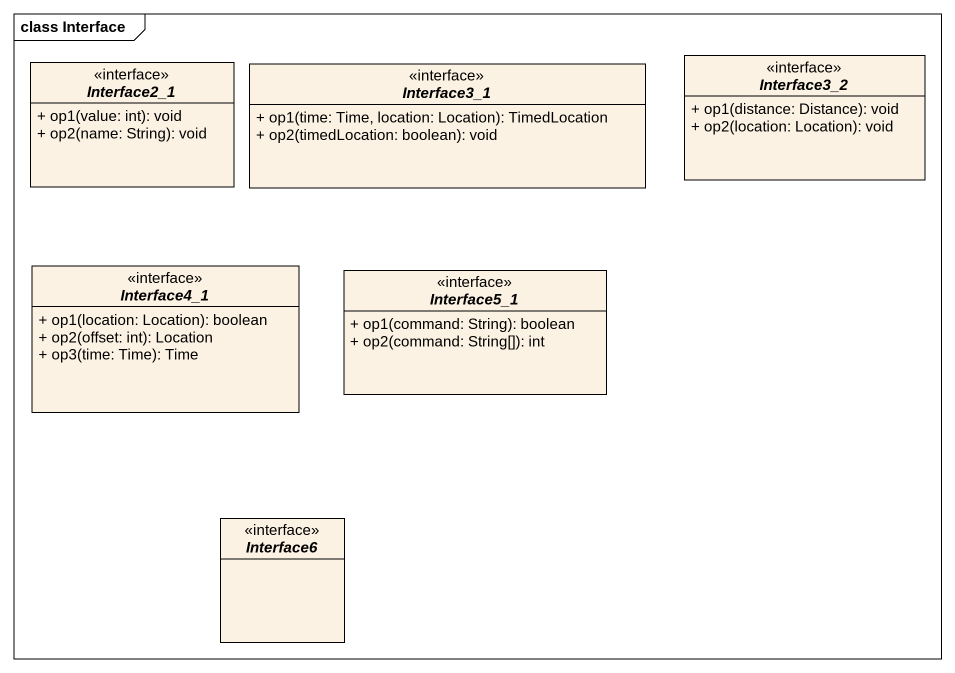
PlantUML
@startuml
mainframe class Interface
hide circle
hide empty members
skinparam classAttributeIconSize 0
interface Interface2_1 {
  + op1(value: int): void
  + op2(name: String): void
}
interface Interface3_1 {
  + op1(time: Time, location: Location): TimedLocation
  + op2(timedLocation: boolean): void
}
interface Interface3_2 {
  + op1(distance: Distance): void
  + op2(location: Location): void
}
interface Interface4_1 {
  + op1(location: Location): boolean
  + op2(offset: int): Location
  + op3(time: Time): Time
}
interface Interface5_1 {
  + op1(command: String): boolean
  + op2(command: String[]): int
}
interface Interface6
@enduml
